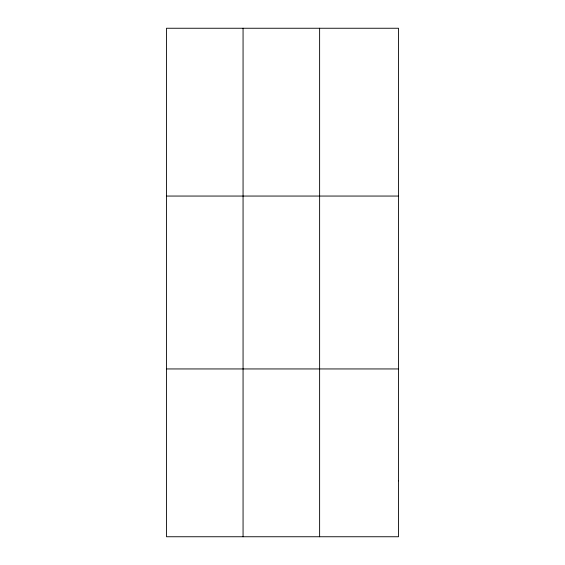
<?xml version="1.0" encoding="UTF-8"?>
<svg xmlns="http://www.w3.org/2000/svg" width="565" height="565" viewBox="0 0 565 565"><rect width="100%" height="100%" fill="white"/><g stroke="black" fill="none" stroke-linecap="round" stroke-linejoin="round"><path stroke-width="0.85" d="M243.063 28.25L243.063 536.75M319.621 28.25L319.621 536.75M166.498 196.055L398.502 196.055M166.498 368.945L398.502 368.945M398.502 480.815L398.502 536.75L166.498 536.75L166.498 28.25L398.502 28.25L398.502 480.815"/></g></svg>
